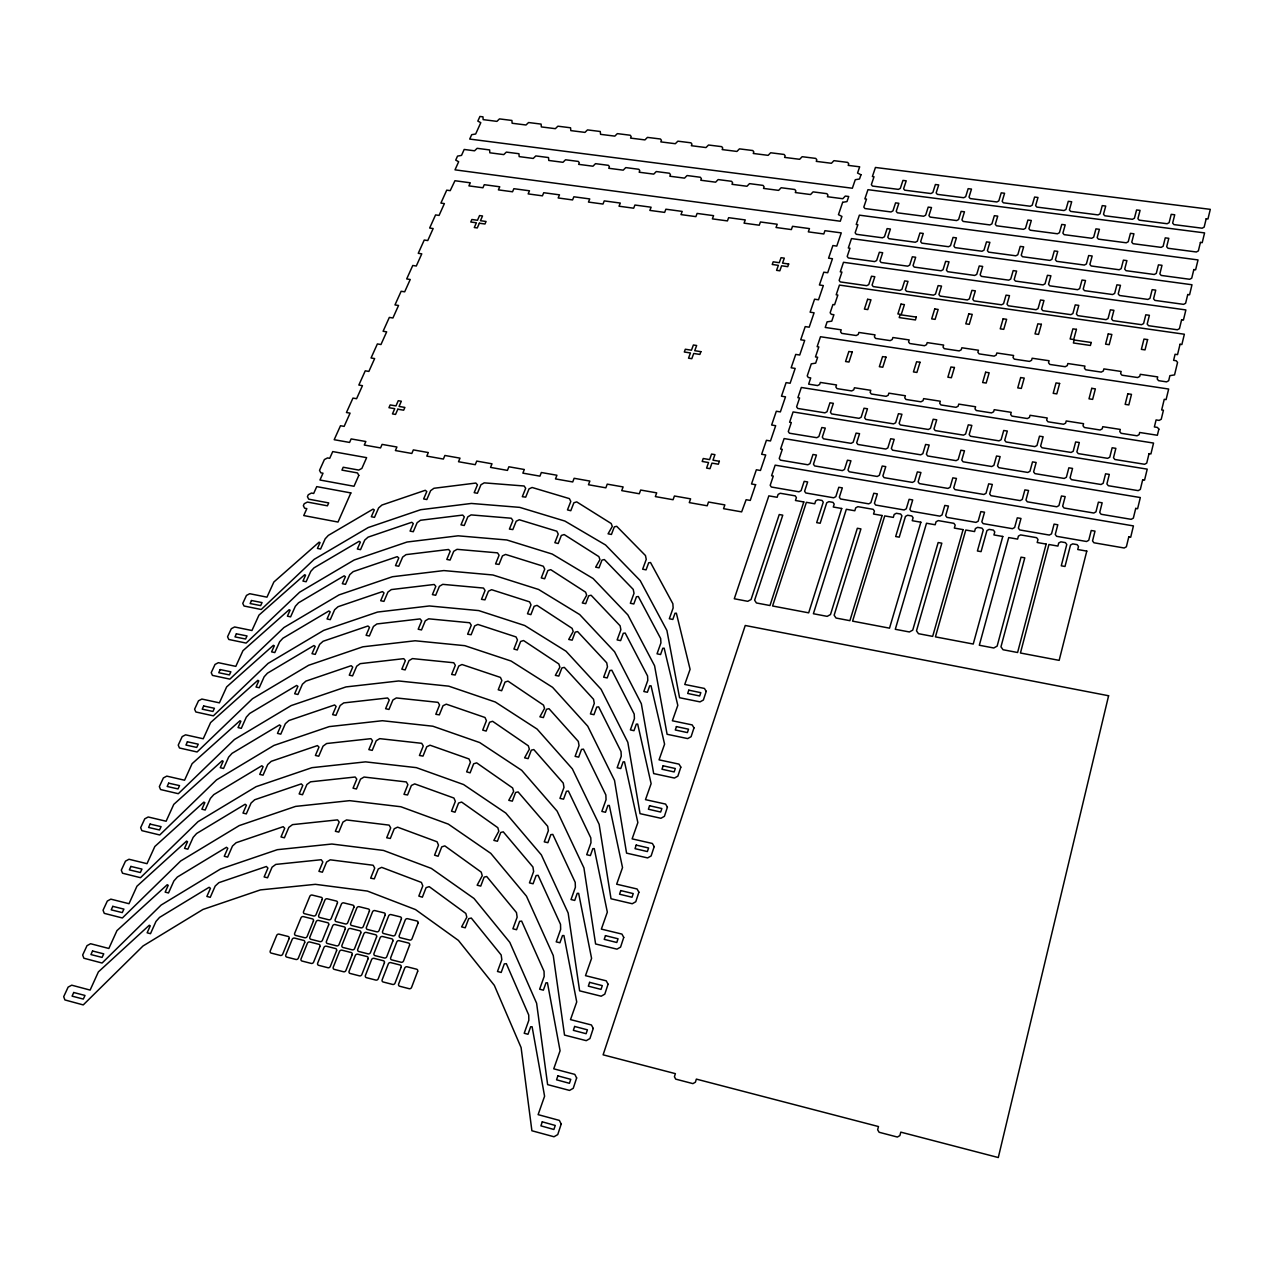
<?xml version="1.0" encoding="UTF-8"?>
<svg xmlns="http://www.w3.org/2000/svg" width="1274" height="1274" viewBox="0 0 1274 1274"><rect width="100%" height="100%" fill="white"/><g stroke="black" fill="none" stroke-linecap="round" stroke-linejoin="round"><path stroke-width="1.5" d="M1108.603 695.747L998.29 1157.54L900.798 1132.14L899.89 1135.58L897.374 1137.045L879.108 1132.267L877.643 1129.767L878.487 1126.55L696.352 1079.11L695.397 1082.199L692.913 1083.617L675.698 1079.126L674.424 1076.721L675.379 1073.648L603.112 1054.824L745.242 625.486L1108.603 695.747M1158.862 429.131L1157.365 435.262L1139.657 432.475L1139.131 434.625L1137.013 435.788L1121.136 433.303L1119.75 431.583L1120.292 429.434L1102.758 426.694L1102.201 428.828L1100.083 429.991L1084.381 427.507L1083.011 425.819L1083.569 423.685L1066.211 420.961L1065.653 423.095L1063.535 424.242L1047.992 421.79L1046.639 420.102L1047.228 417.983L1030.045 415.292L1029.456 417.41L1027.354 418.541L1011.954 416.12L1010.632 414.448L1011.238 412.346L994.214 409.687L993.624 411.773L991.522 412.903L976.282 410.515L974.992 408.858L975.597 406.756L958.749 404.113L958.144 406.199L956.041 407.33L940.96 404.957L939.702 403.301L940.323 401.23L923.65 398.619L923.013 400.689L920.927 401.804L905.973 399.463L904.747 397.822L905.384 395.752L888.854 393.156L888.217 395.227L886.131 396.341L871.336 394.016L870.126 392.376L870.779 390.322L854.424 387.758L853.755 389.812L851.685 390.927L837.034 388.618L835.855 386.993L836.524 384.955L820.313 382.423L819.644 384.445L817.574 385.56L808.64 384.143L810.726 377.916L808.369 377.534L807.222 375.941L811.283 363.854L815.679 363.138L817.653 357.246L815.471 356.927L818.832 346.926L817.144 346.671L820.488 336.734L1168.656 389.032L1166.092 399.606L1164.245 399.319L1161.665 409.957L1163.433 410.228L1161.251 419.242L1159.133 420.404L1156.091 419.926L1154.371 426.949L1157.429 427.427L1158.862 429.131M1180.043 344.267L1177.542 354.618L1175.09 354.268L1173.609 360.351L1176.157 360.733L1177.574 362.373L1174.548 374.906L1169.898 375.655L1168.672 380.719L1166.57 381.866L1158.607 380.671L1157.206 379.015L1157.716 376.913L1140.262 374.317L1139.736 376.403L1137.634 377.534L1121.996 375.209L1120.61 373.553L1121.152 371.467L1103.873 368.903L1103.332 370.973L1101.246 372.104L1085.751 369.794L1084.397 368.154L1084.954 366.084L1067.835 363.536L1067.278 365.606L1065.191 366.721L1049.856 364.444L1048.534 362.803L1049.091 360.749L1032.147 358.233L1031.574 360.287L1029.503 361.402L1014.327 359.141L1013.021 357.516L1013.61 355.478L996.825 352.978L996.236 355.016L994.166 356.131L979.133 353.885L977.859 352.277L978.464 350.239L961.838 347.77L961.233 349.793L959.179 350.907L944.273 348.678L943.031 347.085L943.652 345.063L927.185 342.61L926.564 344.633L924.51 345.732L909.763 343.518L908.553 341.942L909.174 339.935L892.883 337.514L892.246 339.505L890.192 340.604L875.572 338.422L874.394 336.846L875.031 334.855L858.883 332.45L858.246 334.441L856.192 335.524L841.732 333.374L840.553 331.813L841.222 329.823L825.234 327.45L827.113 321.844L831.763 321.144L833.913 314.71L831.301 314.328L830.154 312.783L832.925 304.518L834.581 304.757L837.846 295.027L836.19 294.788L839.439 285.089L1184.358 334.234L1181.874 344.537L1180.043 344.267M1128.78 536.911L1126.375 546.785L1124.194 547.995L1093.952 542.772L1092.535 540.94L1095.003 531.131L1091.229 530.494L1088.744 540.287L1086.563 541.498L1056.64 536.322L1055.254 534.507L1057.802 524.761L1054.076 524.124L1051.512 533.87L1049.33 535.064L1019.71 529.936L1018.356 528.137L1020.984 518.454L1017.289 517.833L1014.645 527.5L1012.48 528.694L983.162 523.63L981.824 521.83L984.531 512.212L980.869 511.591L978.161 521.209L975.995 522.388L946.964 517.371L945.674 515.604L948.445 506.049L944.814 505.428L942.043 514.967L939.878 516.145L911.149 511.177L909.875 509.425L912.71 499.934L909.126 499.312L906.276 508.804L904.126 509.966L875.684 505.045L874.426 503.31L877.34 493.866L873.789 493.261L870.875 502.689L868.725 503.851L840.553 498.978L839.343 497.242L842.321 487.878L838.802 487.273L835.824 496.637L833.674 497.8L805.789 492.974L804.595 491.254L807.652 481.938L804.165 481.349L801.107 490.649L798.973 491.796L771.359 487.018L770.197 485.314L773.302 476.062L771.582 475.759L775.165 465.153L1133.43 525.907L1130.691 537.246L1128.78 536.911M1135.723 508.406L1133.35 518.136L1131.169 519.33L1101.118 514.266L1099.717 512.466L1102.153 502.8L1098.395 502.163L1095.959 511.829L1093.793 513.024L1064.045 508.007L1062.659 506.224L1065.175 496.605L1061.465 495.984L1058.933 505.603L1056.783 506.781L1027.338 501.813L1025.968 500.045L1028.564 490.49L1024.885 489.885L1022.289 499.424L1020.14 500.602L990.997 495.682L989.659 493.93L992.335 484.438L988.688 483.833L986.012 493.309L983.878 494.471L955.006 489.614L953.716 487.862L956.456 478.435L952.841 477.846L950.101 487.257L947.967 488.42L919.398 483.594L918.124 481.859L920.927 472.511L917.36 471.906L914.557 481.269L912.423 482.416L884.124 477.654L882.882 475.935L885.764 466.618L882.229 466.029L879.347 475.329L877.213 476.476L849.217 471.762L847.99 470.042L850.936 460.806L847.433 460.217L844.487 469.453L842.369 470.6L814.627 465.918L813.449 464.23L816.443 455.041L812.987 454.468L809.977 463.64L807.859 464.771L780.389 460.137L779.226 458.465L782.3 449.34L780.58 449.053L784.115 438.574L1140.326 497.545L1137.602 508.724L1135.723 508.406M1142.667 479.852L1140.326 489.439L1138.176 490.633L1108.316 485.713L1106.899 483.945L1109.304 474.406L1105.577 473.801L1103.157 483.324L1101.007 484.502L1071.45 479.645L1070.064 477.893L1072.549 468.418L1068.854 467.813L1066.37 477.272L1064.236 478.451L1034.966 473.625L1033.612 471.89L1036.16 462.478L1032.513 461.889L1029.949 471.284L1027.815 472.447L998.832 467.685L997.51 465.95L1000.138 456.602L996.523 456.012L993.895 465.36L991.761 466.523L963.08 461.793L961.774 460.073L964.482 450.789L960.899 450.2L958.191 459.484L956.073 460.647L927.663 455.965L926.389 454.261L929.16 445.024L925.609 444.451L922.838 453.671L920.72 454.818L892.596 450.184L891.354 448.496L894.189 439.323L890.685 438.75L887.835 447.922L885.733 449.053L857.88 444.467L856.669 442.795L859.568 433.67L856.08 433.112L853.182 442.221L851.08 443.352L823.498 438.813L822.303 437.141L825.281 428.08L821.826 427.523L818.864 436.568L816.761 437.699L789.45 433.208L788.288 431.552L791.313 422.538L789.609 422.267L793.097 411.932L1147.221 469.135L1144.546 480.155L1142.667 479.852M1149.037 453.64L1146.727 463.115L1144.593 464.277L1114.893 459.5L1113.492 457.764L1115.865 448.352L1112.154 447.763L1109.781 457.175L1107.647 458.337L1078.25 453.608L1076.88 451.888L1079.317 442.524L1075.654 441.951L1073.202 451.299L1071.068 452.445L1041.973 447.763L1040.619 446.059L1043.135 436.759L1039.504 436.186L1036.972 445.47L1034.854 446.617L1006.046 441.982L1004.724 440.278L1007.32 431.058L1003.721 430.485L1001.125 439.705L999.007 440.852L970.469 436.265L969.18 434.577L971.839 425.405L968.288 424.831L965.612 434.004L963.494 435.135L935.243 430.596L933.985 428.924L936.724 419.799L933.189 419.242L930.45 428.351L928.348 429.481L900.368 424.975L899.141 423.318L901.928 414.257L898.441 413.7L895.638 422.761L893.536 423.876L865.842 419.417L864.632 417.776L867.483 408.763L864.027 408.221L861.16 417.219L859.074 418.334L831.635 413.923L830.441 412.282L833.371 403.332L829.947 402.791L827.017 411.725L824.931 412.84L797.763 408.46L796.6 406.836L799.594 397.95L797.89 397.679L801.33 387.471L1153.543 443.065L1150.916 453.942L1149.037 453.64M1181.603 319.822L1179.453 328.66L1177.383 329.775L1148.559 325.698L1147.189 324.09L1149.403 315.299L1145.804 314.789L1143.59 323.58L1141.52 324.695L1112.982 320.634L1111.629 319.041L1113.922 310.315L1110.355 309.821L1108.062 318.548L1106.007 319.647L1077.74 315.633L1076.419 314.057L1078.775 305.378L1075.256 304.884L1072.883 313.547L1070.845 314.662L1042.849 310.681L1041.559 309.104L1043.979 300.489L1040.476 299.995L1038.055 308.611L1036.001 309.709L1008.275 305.776L1007.017 304.215L1009.502 295.632L1006.046 295.154L1003.546 303.722L1001.507 304.805L974.037 300.903L972.795 299.358L975.358 290.838L971.919 290.361L969.371 298.88L967.332 299.963L940.132 296.094L938.906 294.549L941.534 286.077L938.126 285.599L935.498 294.071L933.476 295.154L906.531 291.316L905.336 289.803L908.012 281.379L904.651 280.901L901.96 289.325L899.954 290.392L873.247 286.602L872.085 285.073L874.824 276.713L871.496 276.235L868.741 284.612L866.734 285.679L840.283 281.92L839.136 280.407L841.939 272.079L840.283 271.856L843.499 262.301L1185.871 309.932L1183.419 320.077L1181.603 319.822M1187.75 294.533L1185.632 303.244L1183.578 304.359L1154.929 300.393L1153.559 298.817L1155.741 290.138L1152.174 289.66L1149.976 298.323L1147.922 299.422L1119.559 295.488L1118.206 293.928L1120.467 285.312L1116.916 284.819L1114.654 293.434L1112.616 294.533L1084.508 290.647L1083.203 289.087L1085.528 280.519L1082.008 280.041L1079.683 288.609L1077.645 289.692L1049.808 285.838L1048.518 284.293L1050.907 275.773L1047.435 275.311L1045.03 283.815L1043.008 284.898L1015.442 281.076L1014.168 279.547L1016.62 271.075L1013.18 270.614L1010.712 279.07L1008.705 280.153L981.378 276.362L980.152 274.85L982.668 266.425L979.26 265.963L976.728 274.372L974.706 275.439L947.649 271.696L946.439 270.184L949.019 261.823L945.642 261.361L943.047 269.722L941.04 270.789L914.238 267.078L913.044 265.565L915.688 257.252L912.343 256.791L909.7 265.103L907.693 266.17L881.13 262.492L879.968 260.995L882.675 252.73L879.363 252.268L876.639 260.533L874.649 261.584L848.341 257.953L847.194 256.456L849.949 248.239L848.309 248.016L851.494 238.588L1191.986 284.755L1189.566 294.772L1187.75 294.533M1193.834 269.562L1191.731 278.178L1189.693 279.277L1161.203 275.423L1159.85 273.878L1161.999 265.31L1158.448 264.849L1156.282 273.4L1154.244 274.483L1126.041 270.677L1124.703 269.148L1126.917 260.629L1123.397 260.167L1121.168 268.671L1119.145 269.754L1091.197 265.979L1089.875 264.451L1092.168 255.994L1088.681 255.533L1086.388 263.973L1084.365 265.056L1056.687 261.329L1055.398 259.8L1057.754 251.392L1054.299 250.93L1051.926 259.339L1049.919 260.406L1022.496 256.711L1021.238 255.198L1023.659 246.838L1020.235 246.392L1017.799 254.736L1015.792 255.803L988.624 252.141L987.398 250.644L989.882 242.331L986.49 241.885L983.99 250.182L981.999 251.249L955.086 247.618L953.876 246.121L956.424 237.872L953.063 237.41L950.5 245.675L948.509 246.726L921.85 243.127L920.656 241.646L923.268 233.445L919.939 232.999L917.328 241.2L915.321 242.251L888.918 238.684L887.755 237.219L890.415 229.049L887.118 228.603L884.443 236.773L882.452 237.808L856.287 234.289L855.141 232.823L857.88 224.702L856.239 224.479L859.377 215.163L1198.022 259.928L1195.617 269.801L1193.834 269.562M1200.427 242.426L1198.372 250.898L1196.35 251.981L1168.035 248.271L1166.681 246.758L1168.799 238.318L1165.264 237.856L1163.13 246.296L1161.124 247.363L1133.08 243.7L1131.758 242.187L1133.94 233.795L1130.436 233.333L1128.238 241.726L1126.232 242.793L1098.459 239.146L1097.153 237.649L1099.414 229.32L1095.943 228.858L1093.681 237.203L1091.675 238.27L1064.156 234.655L1062.882 233.158L1065.207 224.877L1061.768 224.431L1059.427 232.712L1057.436 233.779L1030.172 230.196L1028.914 228.715L1031.319 220.482L1027.911 220.036L1025.506 228.269L1023.516 229.32L996.507 225.785L995.281 224.32L997.733 216.118L994.357 215.688L991.905 223.874L989.914 224.925L963.16 221.421L961.95 219.956L964.466 211.803L961.122 211.373L958.605 219.51L956.631 220.561L930.116 217.074L928.937 215.625L931.517 207.535L928.205 207.105L925.625 215.195L923.634 216.23L897.374 212.79L896.211 211.341L898.855 203.283L895.574 202.869L892.931 210.911L890.956 211.946L864.935 208.538L863.804 207.105L866.495 199.094L864.871 198.887L867.96 189.683L1204.583 232.903L1202.21 242.649L1200.427 242.426M1206.191 218.762L1204.153 227.122L1202.146 228.205L1173.991 224.606L1172.637 223.109L1174.739 214.78L1171.22 214.335L1169.118 222.663L1167.111 223.73L1139.227 220.163L1137.905 218.682L1140.071 210.385L1136.583 209.955L1134.417 218.236L1132.411 219.287L1104.797 215.768L1103.491 214.287L1105.721 206.054L1102.265 205.608L1100.035 213.841L1098.045 214.908L1070.67 211.404L1069.396 209.939L1071.689 201.754L1068.281 201.308L1065.972 209.493L1063.981 210.544L1036.877 207.089L1035.619 205.624L1037.991 197.486L1034.599 197.056L1032.227 205.194L1030.252 206.245L1003.386 202.805L1002.16 201.356L1004.581 193.266L1001.237 192.836L998.8 200.926L996.825 201.961L970.215 198.569L969.004 197.12L971.489 189.078L968.16 188.648L965.676 196.69L963.701 197.725L937.33 194.365L936.151 192.931L938.699 184.921L935.403 184.507L932.855 192.501L930.896 193.537L904.763 190.192L903.6 188.775L906.212 180.812L902.947 180.414L900.336 188.361L898.377 189.38L872.483 186.068L871.352 184.65L874.012 176.752L872.387 176.545L875.445 167.467L1210.3 209.35L1207.959 218.985L1206.191 218.762M1147.603 339.601L1145.023 349.888L1141.377 349.363L1143.972 339.075L1147.603 339.601M1086.786 551.101L1059.156 660.362L1020.442 653.005L1048.932 544.508L1057.914 546.068L1058.694 543.027L1060.892 541.832L1065.382 542.613L1066.784 544.444L1061.274 565.815L1065 566.468L1070.51 545.081L1072.692 543.871L1077.103 544.635L1078.505 546.466L1077.74 549.524L1086.786 551.101M1127.824 393.793L1125.149 404.352L1128.828 404.925L1131.487 394.351L1127.824 393.793M1091.754 388.331L1088.999 398.826L1092.63 399.383L1095.369 388.873L1091.754 388.331M1108.253 333.931L1105.577 344.155L1109.176 344.681L1111.852 334.457L1108.253 333.931M1046.145 544.078L1017.592 652.511L1003.052 649.74L1000.966 646.842L1024.79 557.821L1021.031 557.168L997.144 646.109L993.768 647.988L979.324 645.249L1008.721 537.564L1017.592 539.109L1018.42 536.099L1020.601 534.905L1036.622 537.676L1038.007 539.491L1037.195 542.517L1046.145 544.078M1091.213 342.483L1090.417 345.461L1073.393 342.977L1074.189 339.999L1091.213 342.483M1059.618 383.458L1056.799 393.889L1053.2 393.332L1056.035 382.917L1059.618 383.458M1076.434 329.361L1073.695 339.521L1070.128 338.995L1072.883 328.851L1076.434 329.361M1002.781 536.465L973.24 644.039L935.434 636.873L965.788 530.032L974.562 531.561L975.406 528.567L977.588 527.372L981.967 528.137L983.305 529.936L977.413 550.989L981.06 551.642L986.936 530.573L989.118 529.379L993.417 530.127L994.771 531.927L993.927 534.937L1002.781 536.465M1041.368 324.313L1038.533 334.409L1035.014 333.899L1037.848 323.803L1041.368 324.313M1020.665 377.55L1017.751 387.901L1021.318 388.443L1024.216 378.091L1020.665 377.55M963.08 529.618L932.664 636.379L918.474 633.688L916.484 630.837L941.82 543.186L938.158 542.533L912.741 630.12L909.397 631.968L895.288 629.292L926.501 523.248L935.18 524.761L936.056 521.783L938.221 520.604L953.876 523.327L955.197 525.111L954.337 528.089L963.08 529.618M985.63 372.231L982.636 382.534L986.172 383.06L989.15 372.772L985.63 372.231M1003.148 318.803L1000.233 328.835L1003.737 329.345L1006.635 319.312L1003.148 318.803M920.863 522.213L889.523 628.162L852.593 621.139L884.713 515.906L893.297 517.403L894.189 514.457L896.355 513.279L900.638 514.027L901.912 515.795L895.67 536.545L899.237 537.166L905.464 516.416L907.629 515.237L911.834 515.97L913.108 517.754L912.232 520.7L920.863 522.213M968.781 313.866L965.788 323.835L969.259 324.344L972.237 314.36L968.781 313.866M954.433 367.501L951.375 377.741L947.872 377.2L950.945 366.976L954.433 367.501M916.293 317.083L915.433 319.949L899.205 317.576L900.113 314.726L916.293 317.083M882.086 515.508L849.901 620.677L836.031 618.033L834.136 615.231L860.921 528.901L857.338 528.264L830.489 614.546L827.16 616.361L813.385 613.734L846.334 509.282L854.806 510.763L855.73 507.832L857.88 506.67L873.2 509.329L874.442 511.097L873.534 514.027L882.086 515.508M934.734 308.961L931.676 318.882L935.1 319.376L938.158 309.455L934.734 308.961M920.035 362.278L916.898 372.454L913.442 371.928L916.595 361.752L920.035 362.278M901.021 304.12L897.883 313.961L901.275 314.455L904.413 304.597L901.021 304.12M885.987 357.118L882.771 367.231L879.347 366.705L882.564 356.593L885.987 357.118M841.716 508.485L808.672 612.842L772.585 605.994L806.378 502.322L814.755 503.787L815.694 500.889L817.844 499.727L822.049 500.459L823.259 502.195L816.682 522.643L820.169 523.248L826.73 502.8L828.88 501.637L832.973 502.354L834.199 504.106L833.276 507.02L841.716 508.485M867.61 299.31L864.409 309.104L867.769 309.582L870.97 299.788L867.61 299.31M852.242 352.006L848.962 362.055L845.57 361.529L848.85 351.481L852.242 352.006M803.814 501.94L769.974 605.532L756.422 602.968L754.622 600.197L782.762 515.158L779.242 514.537L751.055 599.528L747.758 601.312L734.286 598.764L768.843 495.857L777.14 497.29L778.111 494.408L780.245 493.261L795.215 495.857L796.409 497.593L795.454 500.491L803.814 501.94M561.197 1124.05L557.741 1134.593L553.983 1136.758L531.895 1130.755L521.098 1047.578L494.328 985.359L458.401 940.403L415.499 909.572L367.374 891.067L315.363 884.331L260.406 889.905L202.964 909.461L143.022 945.977L83.24 1004.915L64.894 999.931L63.7 996.682L68.127 987.127L71.726 985.184L90.12 990.089L98.385 971.903L149.265 925.258L150.252 925.848L147.131 932.791L150.491 933.683L155.985 921.421L159.553 917.407L209.127 887.293L210.433 888.312L206.866 896.45L210.258 897.31L215.195 886.051L218.889 882.659L266.377 866.495L267.922 868.088L264.132 876.942L267.54 877.802L272.079 867.164L275.789 864.409L321.223 859.727L322.848 861.957L318.93 871.352L322.386 872.212L326.622 862.004L330.221 859.823L373.155 865.253L374.731 868.088L370.654 878.168L374.301 878.853L378.282 868.979L381.659 867.355L421.407 882.42L422.809 885.876L418.827 896.084L422.363 897.199L426.089 887.644L429.195 886.64L465.838 913.458L466.825 917.184L461.618 926.883L465.233 927.806L468.689 918.665L471.284 918.044L501.16 954.959L501.829 959.641L497.481 971.489L501.176 972.444L504.297 963.908L506.335 963.67L528.726 1015.012L528.837 1020.251L524.203 1033.262L527.993 1034.281L530.653 1026.764L532.118 1026.764L544.587 1096.229L538.122 1114.639L559.366 1120.403L561.197 1124.05M576.644 1077.947L573.252 1088.299L569.542 1090.417L547.629 1084.62L536.609 1003.227L509.823 942.378L474.008 898.473L431.329 868.406L383.506 850.443L331.877 844.025L277.35 849.678L220.45 869.059L161.129 905.05L102.095 963.033L83.861 958.223L82.667 955.022L87.014 945.658L90.581 943.731L108.847 948.477L116.953 930.625L167.228 884.729L168.216 885.303L165.158 892.119L168.502 892.978L173.885 880.939L177.405 877.006L226.453 847.29L227.775 848.309L224.272 856.287L227.632 857.115L232.473 846.063L236.136 842.719L283.178 826.699L284.723 828.275L280.997 836.954L284.389 837.798L288.848 827.352L292.526 824.628L337.578 819.883L339.202 822.064L335.365 831.285L338.788 832.113L342.945 822.096L346.512 819.946L389.127 825.122L390.704 827.893L386.707 837.782L390.322 838.451L394.239 828.753L397.584 827.16L437.078 841.78L438.495 845.156L434.561 855.173L438.097 856.255L441.744 846.876L444.817 845.888L481.238 872.133L482.241 875.764L477.145 885.207L480.744 886.099L484.136 877.117L486.7 876.512L516.464 912.566L517.148 917.169L512.896 928.794L516.559 929.717L519.617 921.341L521.639 921.102L544.046 971.314L544.173 976.441L539.635 989.197L543.377 990.169L545.989 982.811L547.454 982.795L560.082 1050.779L553.744 1068.822L574.813 1074.38L576.644 1077.947M593.238 1028.437L589.926 1038.565L586.247 1040.651L564.525 1035.077L553.266 955.58L526.481 896.179L490.793 853.373L448.352 824.135L400.848 806.745L349.633 800.661L295.6 806.394L239.257 825.584L180.621 861.033L122.368 917.981L104.261 913.347L103.051 910.225L107.319 901.052L110.838 899.141L128.993 903.712L136.939 886.226L186.561 841.127L187.533 841.684L184.539 848.357L187.851 849.185L193.138 837.384L196.61 833.514L245.118 804.26L246.423 805.248L242.984 813.067L246.312 813.879L251.074 803.034L254.689 799.754L301.269 783.892L302.798 785.421L299.151 793.941L302.511 794.737L306.891 784.497L310.522 781.822L355.175 777.013L356.8 779.131L353.041 788.176L356.433 788.988L360.51 779.147L364.046 777.044L406.31 781.933L407.887 784.641L403.985 794.339L407.569 794.976L411.391 785.469L414.703 783.892L453.926 798.05L455.344 801.362L451.506 811.172L455.009 812.223L458.576 803.034L461.618 802.063L497.816 827.686L498.819 831.221L493.85 840.394L497.417 841.254L500.73 832.463L503.262 831.842L532.93 867.005L533.631 871.496L529.458 882.882L533.089 883.774L536.099 875.572L538.09 875.318L560.512 924.335L560.656 929.351L556.212 941.852L559.923 942.776L562.487 935.578L563.936 935.562L576.724 1001.953L570.513 1019.614L591.423 1024.965L593.238 1028.437M608.064 984.213L604.8 994.15L601.185 996.204L579.622 990.838L568.156 912.996L541.354 854.886L505.794 813.051L463.577 784.545L416.375 767.649L365.527 761.868L311.923 767.681L256.09 786.679L198.043 821.65L140.506 877.69L122.511 873.216L121.301 870.158L125.489 861.144L128.977 859.265L147.004 863.676L154.823 846.509L203.856 802.126L204.827 802.668L201.881 809.213L205.178 810.025L210.369 798.432L213.793 794.626L261.807 765.77L263.097 766.725L259.737 774.401L263.049 775.181L267.715 764.527L271.282 761.311L317.449 745.593L318.978 747.09L315.395 755.45L318.739 756.23L323.039 746.166L326.622 743.522L370.925 738.665L372.534 740.735L368.839 749.622L372.215 750.386L376.228 740.735L379.716 738.649L421.694 743.315L423.271 745.959L419.433 755.482L423 756.103L426.758 746.771L430.023 745.21L469.007 758.954L470.424 762.186L466.65 771.837L470.122 772.84L473.641 763.811L476.651 762.855L512.626 787.953L513.645 791.393L508.772 800.327L512.323 801.155L515.572 792.524L518.088 791.918L547.661 826.269L548.361 830.664L544.269 841.843L547.884 842.703L550.83 834.645L552.805 834.406L575.211 882.356L575.386 887.277L571.023 899.54L574.717 900.431L577.218 893.361L578.651 893.345L591.582 958.351L585.499 975.661L606.233 980.821L608.064 984.213M623.75 937.393L620.565 947.108L616.982 949.146L595.595 943.97L583.922 867.881L557.136 811.14L521.703 770.324L479.709 742.567L432.842 726.212L382.375 720.718L329.233 726.61L273.942 745.433L216.532 779.895L159.744 834.98L141.86 830.648L140.65 827.67L144.758 818.832L148.198 816.984L166.114 821.236L173.774 804.388L222.202 760.737L223.157 761.279L220.275 767.696L223.555 768.477L228.651 757.106L232.027 753.364L279.5 724.922L280.806 725.861L277.493 733.394L280.774 734.158L285.36 723.696L288.895 720.527L334.616 704.968L336.129 706.417L332.625 714.634L335.938 715.383L340.158 705.509L343.709 702.914L387.63 697.977L389.239 699.999L385.608 708.71L388.968 709.459L392.902 699.999L396.341 697.945L438.001 702.34L439.578 704.936L435.804 714.284L439.339 714.857L443.034 705.716L446.282 704.172L484.996 717.485L486.413 720.654L482.719 730.113L486.158 731.069L489.614 722.231L492.592 721.291L528.328 745.816L529.363 749.176L524.601 757.839L528.121 758.635L531.306 750.179L533.806 749.574L563.251 783.096L563.984 787.396L559.955 798.352L563.538 799.18L566.436 791.297L568.395 791.043L590.802 837.878L590.993 842.687L586.709 854.711L590.372 855.571L592.84 848.643L594.257 848.627L607.332 912.152L601.36 929.112L621.935 934.081L623.75 937.393M638.895 892.214L635.774 901.737L632.222 903.744L611.01 898.759L599.146 824.342L572.36 768.875L537.071 729.047L495.299 702.006L448.735 686.16L398.651 680.969L345.971 686.925L291.189 705.573L234.4 739.541L178.312 793.702L160.556 789.53L159.346 786.615L163.375 777.936L166.783 776.121L184.571 780.214L192.087 763.699L239.926 720.766L240.882 721.275L238.047 727.581L241.296 728.33L246.296 717.166L249.64 713.488L296.619 685.46L297.909 686.368L294.66 693.757L297.925 694.489L302.416 684.234L305.903 681.112L351.194 665.697L352.723 667.114L349.267 675.172L352.564 675.889L356.704 666.206L360.208 663.658L403.762 658.658L405.371 660.633L401.82 669.184L405.148 669.901L409.002 660.617L412.426 658.594L453.767 662.751L455.328 665.299L451.633 674.456L455.152 675.013L458.767 666.031L461.984 664.518L500.443 677.418L501.86 680.523L498.23 689.791L501.653 690.731L505.045 682.052L507.992 681.128L543.504 705.111L544.555 708.376L539.889 716.816L543.377 717.581L546.514 709.284L548.983 708.678L578.316 741.404L579.049 745.609L575.115 756.358L578.667 757.154L581.501 749.415L583.444 749.16L605.851 794.944L606.058 799.658L601.854 811.427L605.5 812.271L607.905 805.471L609.306 805.439L622.524 867.578L616.664 884.204L637.08 888.981L638.895 892.214M654.183 846.621L651.125 855.953L647.622 857.912L626.569 853.134L614.514 780.373L587.744 726.196L552.582 687.339L511.065 661.031L464.819 645.679L415.117 640.774L362.867 646.81L308.627 665.283L252.459 698.741L197.088 751.978L179.459 747.981L178.233 745.131L182.182 736.611L185.558 734.827L203.235 738.761L210.608 722.565L257.842 680.332L258.797 680.842L256.026 687.02L259.243 687.737L264.148 676.797L267.444 673.182L313.914 645.552L315.204 646.444L312.003 653.689L315.251 654.39L319.663 644.341L323.102 641.268L367.979 625.996L369.492 627.381L366.1 635.296L369.364 635.981L373.441 626.474L376.897 623.957L420.086 618.909L421.694 620.852L418.191 629.229L421.503 629.929L425.293 620.804L428.669 618.814L469.692 622.747L471.269 625.216L467.638 634.213L471.125 634.739L474.676 625.932L477.846 624.435L516.05 636.936L517.467 639.962L513.916 649.055L517.308 649.963L520.636 641.459L523.55 640.535L558.84 663.977L559.891 667.162L555.337 675.363L558.792 676.096L561.866 667.958L564.318 667.369L593.541 699.283L594.289 703.407L590.419 713.934L593.955 714.698L596.726 707.118L598.653 706.863L621.043 751.58L621.266 756.199L617.157 767.728L620.757 768.541L623.129 761.884L624.515 761.852L637.86 822.59L632.127 838.865L652.368 843.468L654.183 846.621M667.401 807.175L664.407 816.331L660.935 818.274L640.042 813.656L627.827 742.312L601.057 689.25L566.022 651.221L524.713 625.518L478.737 610.596L429.37 605.962L377.534 612.061L323.739 630.359L268.097 663.404L213.363 715.845L195.83 711.975L194.603 709.188L198.489 700.811L201.833 699.044L219.399 702.85L226.645 686.909L273.369 645.313L274.324 645.791L271.585 651.874L274.802 652.575L279.627 641.825L282.876 638.258L328.899 610.979L330.189 611.838L327.052 618.973L330.269 619.658L334.616 609.752L338.024 606.727L382.503 591.598L384.015 592.951L380.687 600.723L383.936 601.392L387.933 592.044L391.357 589.575L434.227 584.479L435.819 586.358L432.396 594.608L435.676 595.277L439.403 586.311L442.747 584.352L483.499 588.062L485.06 590.499L481.492 599.337L484.964 599.847L488.452 591.184L491.605 589.703L529.57 601.854L531.003 604.816L527.5 613.765L530.876 614.641L534.14 606.281L537.039 605.373L572.122 628.353L573.189 631.458L568.714 639.452L572.153 640.169L575.179 632.159L577.6 631.57L606.727 662.814L607.475 666.859L603.669 677.195L607.188 677.943L609.912 670.49L611.823 670.235L634.197 714.045L634.436 718.568L630.391 729.906L633.974 730.687L636.299 724.142L637.685 724.11L651.125 783.653L645.488 799.642L665.585 804.085L667.401 807.175M680.826 767.155L677.864 776.137L674.44 778.048L653.689 773.589L641.332 703.694L614.578 651.747L579.67 614.546L538.583 589.464L492.895 574.988L443.862 570.577L392.424 576.74L339.091 594.878L283.991 627.509L229.877 679.138L212.455 675.395L211.213 672.672L215.035 664.439L218.364 662.687L235.817 666.366L242.936 650.711L289.15 609.72L290.09 610.198L287.398 616.17L290.599 616.855L295.345 606.281L298.562 602.777L344.139 575.832L345.413 576.692L342.324 583.699L345.525 584.352L349.793 574.622L353.169 571.644L397.265 556.642L398.778 557.964L395.497 565.608L398.73 566.261L402.664 557.072L406.056 554.62L448.591 549.476L450.184 551.323L446.808 559.429L450.072 560.082L453.735 551.276L457.048 549.333L497.513 552.852L499.089 555.225L495.57 563.92L499.026 564.414L502.45 555.894L505.571 554.429L543.313 566.229L544.731 569.128L541.291 577.918L544.651 578.778L547.868 570.561L550.718 569.653L585.61 592.171L586.677 595.213L582.298 602.984L585.721 603.669L588.684 595.818L591.088 595.229L620.104 625.789L620.868 629.754L617.126 639.914L620.613 640.615L623.289 633.305L625.184 633.051L647.558 675.953L647.797 680.38L643.832 691.511L647.383 692.26L649.676 685.842L651.046 685.81L664.582 744.159L659.056 759.845L679.01 764.129L680.826 767.155M693.98 727.868L691.097 736.691L687.689 738.586L667.098 734.286L654.581 665.776L627.859 614.896L593.095 578.523L552.199 554.047L506.797 539.969L458.099 535.813L407.043 542.023L354.172 560.003L299.613 592.219L246.121 643.083L228.794 639.468L227.552 636.777L231.311 628.703L234.607 626.967L251.949 630.519L258.956 615.135L304.645 574.749L305.585 575.211L302.957 581.087L306.126 581.74L310.792 571.341L313.961 567.886L359.109 541.307L360.367 542.135L357.341 549.014L360.526 549.651L364.73 540.096L368.059 537.15L411.789 522.276L413.286 523.582L410.069 531.099L413.286 531.72L417.139 522.69L420.5 520.27L462.717 515.078L464.309 516.894L460.981 524.856L464.23 525.493L467.829 516.83L471.109 514.903L511.304 518.231L512.865 520.556L509.409 529.092L512.833 529.57L516.209 521.209L519.298 519.76L556.818 531.21L558.235 534.061L554.859 542.692L558.187 543.52L561.34 535.446L564.175 534.554L598.86 556.611L599.943 559.589L595.643 567.169L599.035 567.822L601.965 560.114L604.338 559.525L633.242 589.416L634.022 593.302L630.343 603.271L633.815 603.972L636.443 596.773L638.322 596.519L660.665 638.529L660.935 642.876L657.034 653.817L660.569 654.533L662.798 648.243L664.168 648.195L677.8 705.366L672.369 720.781L692.18 724.906L693.98 727.868M706.226 691.336L703.391 700.015L700.015 701.878L679.568 697.722L666.923 630.503L640.217 580.61L605.564 544.985L564.876 521.066L519.728 507.371L471.364 503.453L420.675 509.711L368.218 527.547L314.152 559.366L261.234 609.498L244.019 606.01L242.761 603.382L246.471 595.42L249.72 593.716L266.967 597.156L273.862 582.011L319.089 542.183L320.029 542.628L317.433 548.409L320.586 549.046L325.173 538.822L328.31 535.414L373.043 509.138L374.317 509.95L371.323 516.734L374.492 517.355L378.617 507.944L381.929 505.045L425.309 490.283L426.79 491.557L423.637 498.946L426.822 499.551L430.628 490.665L433.956 488.276L475.855 483.053L477.447 484.837L474.183 492.672L477.4 493.277L480.951 484.757L484.2 482.862L524.14 485.999L525.7 488.276L522.308 496.685L525.7 497.147L529.013 488.913L532.086 487.48L569.382 498.612L570.8 501.415L567.471 509.903L570.784 510.715L573.889 502.768L576.708 501.892L611.202 523.518L612.284 526.433L608.064 533.822L611.44 534.459L614.307 526.879L616.68 526.289L645.472 555.56L646.252 559.382L642.653 569.191L646.077 569.86L648.673 562.789L650.536 562.535L672.863 603.733L673.134 608.001L669.312 618.75L672.815 619.451L675.013 613.256L676.367 613.192L690.094 669.312L684.759 684.457L704.426 688.438L706.226 691.336M542.262 1121.837L540.924 1125.866L553.887 1129.481L555.257 1125.452L542.262 1121.837M557.869 1075.861L556.563 1079.811L569.414 1083.298L570.768 1079.349L557.869 1075.861M574.638 1026.462L573.364 1030.348L586.104 1033.708L587.425 1029.838L574.638 1026.462M589.607 982.365L588.349 986.156L601.01 989.404L602.299 985.614L589.607 982.365M605.468 935.642L604.226 939.368L616.791 942.489L618.049 938.779L605.468 935.642M620.757 890.574L619.562 894.221L632.015 897.23L633.242 893.584L620.757 890.574M636.204 845.092L635.025 848.659L647.367 851.558L648.593 847.99L636.204 845.092M649.565 805.725L648.402 809.229L660.665 812.032L661.859 808.528L649.565 805.725M663.117 765.801L661.97 769.241L674.153 771.933L675.316 768.509L663.117 765.801M676.414 726.594L675.3 729.986L687.387 732.582L688.533 729.206L676.414 726.594M688.788 690.158L687.689 693.47L699.697 695.986L700.827 692.674L688.788 690.158M755.609 484.677L750.259 500.427L746.134 499.711L741.643 511.877L723.552 508.676L724.858 504.902L708.503 502.02L707.197 505.778L689.282 502.609L690.604 498.851L674.424 496L673.07 499.727L655.346 496.589L656.699 492.863L640.663 490.044L639.293 493.755L621.728 490.633L623.113 486.939L607.236 484.136L605.851 487.831L588.461 484.741L589.862 481.062L574.128 478.291L572.727 481.954L555.496 478.913L556.929 475.25L541.354 472.511L539.921 476.142L522.866 473.132L524.315 469.501L508.883 466.778L507.434 470.393L490.538 467.399L492.003 463.8L476.731 461.092L475.25 464.692L458.513 461.729L460.01 458.146L444.881 455.471L443.384 459.054L426.806 456.108L428.319 452.557L413.349 449.897L411.821 453.464L395.402 450.55L396.931 447.015L382.089 444.387L380.544 447.922L364.284 445.04L365.845 441.521L351.146 438.925L349.57 442.428L334.186 439.705L340.492 425.739L344.139 426.376L350.079 413.142L346.448 412.521L352.962 398.093L356.593 398.698L362.453 385.656L358.838 385.051L365.256 370.83L368.871 371.419L374.652 358.567L371.053 357.978L377.375 343.932L380.974 344.521L386.675 331.845L383.092 331.272L389.334 317.417L392.918 317.99L398.539 305.473L394.972 304.932L401.135 291.268L404.686 291.81L410.244 279.484L406.693 278.942L412.76 265.486L416.295 266.011L421.774 253.845L418.254 253.319L424.242 240.038L427.761 240.547L433.16 228.54L429.657 228.03L435.565 214.924L439.068 215.417L444.387 203.585L440.9 203.092L446.728 190.16L450.216 190.638L454.945 180.733L470.281 182.803L468.912 185.877L482.926 187.772L484.279 184.698L499.758 186.784L498.405 189.874L512.53 191.785L513.884 188.695L529.49 190.797L528.153 193.903L542.421 195.83L543.743 192.724L559.493 194.842L558.171 197.964L572.567 199.922L573.873 196.785L589.751 198.935L588.461 202.072L602.984 204.047L604.258 200.894L620.295 203.06L619.021 206.213L633.672 208.203L634.93 205.034L651.11 207.216L649.851 210.401L664.646 212.392L665.888 209.207L682.211 211.42L680.969 214.605L695.891 216.628L697.117 213.427L713.583 215.656L712.373 218.873L727.422 220.912L728.632 217.679L745.258 219.924L744.064 223.157L759.256 225.211L760.435 221.979L777.204 224.24L776.041 227.489L791.377 229.575L792.524 226.31L809.468 228.603L808.321 231.868L823.8 233.97L824.931 230.69L841.254 232.887L836.779 246.089L832.878 245.548L828.562 258.192L832.463 258.733L827.702 272.732L823.784 272.19L819.405 284.994L823.338 285.567L818.513 299.772L814.564 299.199L810.121 312.194L814.086 312.783L809.181 327.195L805.216 326.606L800.709 339.792L804.69 340.397L799.722 355.016L795.724 354.411L791.154 367.788L795.167 368.409L790.119 383.251L786.106 382.614L781.472 396.198L785.501 396.835L780.373 411.9L776.328 411.247L771.63 425.022L775.675 425.691L770.483 440.963L766.422 440.294L761.645 454.277L765.722 454.961L760.451 470.472L756.358 469.772L751.517 483.977L755.609 484.677M842.671 202.311L838.451 214.669L841.923 216.421L840.283 221.23L455.009 169.84L458.656 161.734L455.726 160.126L457.541 156.097L461.522 155.396L464.182 149.456L474.565 150.81L477.145 148.31L489.63 149.934L489.837 152.8L503.771 154.6L506.351 152.1L518.948 153.724L519.171 156.606L533.233 158.438L535.813 155.922L548.521 157.562L548.776 160.46L562.965 162.308L565.529 159.776L578.348 161.432L579.288 162.785L578.635 164.346L592.951 166.209L595.515 163.661L608.446 165.333L609.402 166.703L608.765 168.279L623.209 170.159L625.773 167.595L638.815 169.283L639.803 170.652L639.166 172.229L653.737 174.124L656.285 171.544L669.455 173.248L670.458 174.634L669.837 176.226L684.536 178.137L687.084 175.541L700.366 177.261L701.385 178.647L700.78 180.239L715.622 182.182L718.154 179.57L731.563 181.306L732.614 182.708L732.009 184.316L746.978 186.259L749.51 183.631L763.046 185.399L764.113 186.8L763.524 188.409L778.621 190.383L781.153 187.74L794.801 189.507L795.9 190.925L795.31 192.549L810.567 194.54L813.083 191.88L826.858 193.664L827.973 195.097L827.399 196.722L842.783 198.728L845.315 196.069L848.723 196.499L846.987 201.595L842.671 202.311M860.969 174.745L859.52 178.997L855.268 179.714L852.354 188.234L469.708 139.073L471.698 134.678L475.68 133.993L480.792 122.67L477.83 121.11L479.932 116.46L482.973 116.842L483.149 119.629L496.924 121.364L499.472 118.896L511.909 120.457L512.132 123.26L526.003 124.995L528.567 122.527L541.1 124.104L541.354 126.922L555.353 128.674L557.901 126.19L570.545 127.782L570.832 130.617L584.957 132.385L587.489 129.9L600.261 131.493L600.564 134.343L614.816 136.127L617.349 133.627L630.232 135.235L631.187 136.573L630.566 138.102L644.947 139.901L647.463 137.385L660.458 139.009L661.445 140.347L660.824 141.892L675.331 143.707L677.864 141.175L690.97 142.815L691.973 144.169L691.352 145.714L706.003 147.561L708.519 145.013L721.737 146.653L722.756 148.023L722.167 149.584L736.929 151.431L739.446 148.867L752.791 150.539L753.842 151.909L753.253 153.469L768.142 155.348L770.659 152.769L784.115 154.457L785.182 155.826L784.609 157.403L799.642 159.298L802.158 156.702L815.742 158.406L816.825 159.776L816.268 161.368L831.428 163.279L833.929 160.667L847.64 162.387L848.755 163.773L848.197 165.381L859.679 166.814L857.545 173.057L860.969 174.745M719.364 461.268L718.329 464.214L711.943 463.115L709.984 468.673L706.592 468.084L708.551 462.542L702.181 461.459L703.232 458.513L709.602 459.596L711.545 454.07L714.937 454.643L712.978 460.169L719.364 461.268M788.67 263.989L787.73 266.664L781.599 265.788L779.831 270.805L776.583 270.343L778.35 265.342L772.235 264.482L773.191 261.823L779.29 262.683L781.058 257.682L784.306 258.144L782.539 263.129L788.67 263.989M700.891 351.656L699.872 354.427L693.725 353.471L691.798 358.695L688.533 358.185L690.444 352.962L684.313 352.006L685.332 349.251L691.463 350.191L693.39 344.999L696.655 345.509L694.728 350.7L700.891 351.656M417.633 971.409L411.582 987.366A1.959 1.72 -42.3 0 1 409.177 988.704L399.686 986.251A1.959 1.72 -42.4 0 1 398.635 984.022L404.718 968.113A1.943 1.704 -41.4 0 1 407.107 966.791L416.582 969.196A1.943 1.72 -41.4 0 1 417.633 971.409M401.151 967.205L395.051 983.114A1.959 1.72 -42.4 0 1 392.663 984.436L383.203 981.999A1.959 1.704 -42.4 0 1 382.168 979.786L388.299 963.924A1.943 1.704 -41.5 0 1 390.688 962.603L400.1 965.007A1.943 1.704 -41.5 0 1 401.151 967.205M409.559 945.197L403.54 960.946A1.943 1.704 -41.1 0 1 401.151 962.268L391.723 959.879A1.943 1.688 -41.2 0 1 390.704 957.682L396.755 941.98A1.927 1.688 -40.3 0 1 399.128 940.674L408.524 943.031A1.927 1.688 -40.2 0 1 409.559 945.197M417.999 923.156L412.028 938.747A1.927 1.688 -39.8 0 1 409.655 940.053L400.275 937.712A1.927 1.688 -39.9 0 1 399.24 935.546L405.243 919.987A1.911 1.672 -39 0 1 407.616 918.697L416.964 921.006A1.911 1.672 -38.9 0 1 417.999 923.156M384.366 962.921L378.235 978.766A1.959 1.704 -42.4 0 1 375.83 980.088L366.434 977.668A1.959 1.704 -42.5 0 1 365.415 975.454L371.578 959.656A1.943 1.688 -41.6 0 1 373.967 958.335L383.331 960.723A1.943 1.688 -41.6 0 1 384.366 962.921M392.838 940.992L386.77 956.694A1.943 1.688 -41.2 0 1 384.382 958L375.018 955.627A1.943 1.688 -41.3 0 1 373.999 953.446L380.114 937.791A1.927 1.672 -40.4 0 1 382.471 936.486L391.819 938.827A1.927 1.688 -40.3 0 1 392.838 940.992M401.342 919.032L395.338 934.559A1.927 1.672 -40 0 1 392.965 935.88L383.617 933.524A1.927 1.672 -40 0 1 382.598 931.374L388.65 915.879A1.911 1.656 -39.2 0 1 391.007 914.589L400.323 916.882A1.911 1.672 -39.1 0 1 401.342 919.032M368.043 958.749L361.864 974.546A1.943 1.688 -42.5 0 1 359.475 975.868L350.111 973.447A1.943 1.688 -42.5 0 1 349.108 971.266L355.319 955.5A1.943 1.672 -41.7 0 1 357.707 954.194L367.023 956.567A1.943 1.688 -41.6 0 1 368.043 958.749M376.578 936.9L370.463 952.554A1.943 1.688 -41.3 0 1 368.09 953.86L358.758 951.487A1.927 1.672 -41.3 0 1 357.755 949.321L363.902 933.715A1.927 1.672 -40.5 0 1 366.275 932.409L375.559 934.75A1.927 1.672 -40.4 0 1 376.578 936.9M385.146 915.003L379.095 930.498A1.927 1.672 -40.1 0 1 376.722 931.804L367.422 929.463A1.927 1.656 -40.2 0 1 366.418 927.329L372.518 911.881A1.911 1.656 -39.3 0 1 374.859 910.591L384.127 912.885A1.911 1.656 -39.3 0 1 385.146 915.003M352.165 954.704L345.939 970.438A1.943 1.688 -42.5 0 1 343.55 971.759L334.234 969.355A1.943 1.672 -42.5 0 1 333.247 967.173L339.505 951.471A1.943 1.672 -41.7 0 1 341.878 950.165L351.162 952.522A1.943 1.672 -41.7 0 1 352.165 954.704M360.765 932.918L354.602 948.509A1.927 1.672 -41.4 0 1 352.229 949.831L342.945 947.458A1.927 1.672 -41.4 0 1 341.958 945.292L348.136 929.749A1.927 1.656 -40.6 0 1 350.509 928.459L359.762 930.768A1.927 1.656 -40.5 0 1 360.765 932.918M369.38 911.101L363.281 926.532A1.927 1.656 -40.2 0 1 360.924 927.838L351.672 925.513A1.911 1.656 -40.3 0 1 350.668 923.379L356.8 907.98A1.911 1.64 -39.5 0 1 359.157 906.69L368.377 908.983A1.911 1.656 -39.4 0 1 369.38 911.101M336.559 950.722L330.316 966.409A1.943 1.672 -42.5 0 1 327.928 967.73L318.659 965.326A1.943 1.672 -42.6 0 1 317.672 963.16L323.962 947.506A1.927 1.656 -41.8 0 1 326.335 946.2L335.572 948.557A1.927 1.672 -41.7 0 1 336.559 950.722M345.222 929.017L339.027 944.56A1.927 1.656 -41.4 0 1 336.655 945.865L327.418 943.508A1.927 1.656 -41.5 0 1 326.431 941.359L332.657 925.864A1.911 1.64 -40.7 0 1 335.03 924.558L344.235 926.883A1.927 1.656 -40.6 0 1 345.222 929.017M353.885 907.263L347.754 922.647A1.911 1.656 -40.3 0 1 345.397 923.953L336.193 921.643A1.911 1.64 -40.4 0 1 335.205 919.51L341.384 904.158A1.911 1.64 -39.6 0 1 343.725 902.868L352.898 905.145A1.911 1.64 -39.5 0 1 353.885 907.263M319.933 946.471L313.627 962.109A1.943 1.656 -42.6 0 1 311.238 963.415L302.018 961.042A1.943 1.656 -42.6 0 1 301.062 958.86L307.384 943.27A1.927 1.656 -41.8 0 1 309.757 941.98L318.946 944.321A1.927 1.656 -41.8 0 1 319.933 946.471M328.644 924.844L322.402 940.323A1.927 1.656 -41.5 0 1 320.029 941.629L310.84 939.288A1.927 1.64 -41.5 0 1 309.869 937.138L316.143 921.707A1.911 1.64 -40.8 0 1 318.5 920.417L327.657 922.71A1.911 1.64 -40.7 0 1 328.644 924.844M337.371 903.17L331.192 918.506A1.911 1.64 -40.4 0 1 328.835 919.796L319.678 917.503A1.911 1.64 -40.5 0 1 318.707 915.369L324.918 900.081A1.895 1.624 -39.7 0 1 327.259 898.791L336.4 901.052A1.911 1.624 -39.6 0 1 337.371 903.17M304.661 942.569L298.323 958.159A1.943 1.656 -42.6 0 1 295.934 959.465L286.761 957.092A1.943 1.656 -42.6 0 1 285.806 954.943L292.176 939.384A1.927 1.64 -41.9 0 1 294.549 938.094L303.69 940.419A1.927 1.64 -41.8 0 1 304.661 942.569M313.42 921.022L307.145 936.454A1.927 1.64 -41.5 0 1 304.773 937.744L295.632 935.419A1.927 1.64 -41.6 0 1 294.676 933.285L300.983 917.885A1.911 1.624 -40.8 0 1 303.339 916.595L312.448 918.888A1.911 1.64 -40.8 0 1 313.42 921.022M322.211 899.412L316 914.7A1.911 1.624 -40.5 0 1 313.643 915.974L304.534 913.697A1.911 1.624 -40.5 0 1 303.562 911.579L309.821 896.339A1.895 1.608 -39.8 0 1 312.162 895.065L321.239 897.31A1.895 1.624 -39.7 0 1 322.211 899.412M289.087 938.604L282.717 954.146A1.943 1.64 -42.6 0 1 280.344 955.436L271.203 953.079A1.927 1.64 -42.6 0 1 270.263 950.93L276.681 935.434A1.927 1.624 -41.9 0 1 279.038 934.145L288.147 936.47A1.927 1.64 -41.9 0 1 289.087 938.604M397.838 409.209L395.545 414.432L392.456 413.907L394.749 408.683L388.952 407.696L390.178 404.925L395.975 405.912L398.252 400.705L401.342 401.23L399.065 406.438L404.877 407.425L403.651 410.196L397.838 409.209M479.358 223.221L477.272 227.95L474.294 227.536L476.38 222.791L470.775 222.01L471.89 219.494L477.479 220.275L479.55 215.561L482.528 215.975L480.457 220.705L486.063 221.485L484.964 224.001L479.358 223.221M350.86 492.927L338.008 522.053L303.738 515.556L306.843 508.629L304.629 508.199L303.339 505.714L304.247 503.708L307.4 502.067L327.418 505.81L328.708 502.912L308.706 499.169L307.416 496.701L308.308 494.71L311.461 493.054L313.675 493.468L316.748 486.62L350.86 492.927M358.806 475.393L354.013 486.27L319.949 480.011L323.007 473.211L320.809 472.797L319.519 470.361L324.408 459.548L327.514 457.923L329.711 458.322L332.737 451.585L366.625 457.653L361.864 468.434L358.742 470.074L343.2 467.255L341.942 470.106L357.484 472.941L358.806 475.393M73.717 992.494L72.092 996.141L83.304 999.071L85.008 995.456L73.717 992.494M92.54 950.993L90.948 954.576L102.079 957.411L103.751 953.86L92.54 950.993M112.781 906.355L111.22 909.859L122.272 912.598L123.912 909.11L112.781 906.355M130.888 866.431L129.359 869.871L140.347 872.515L141.955 869.091L130.888 866.431M150.093 824.087L148.596 827.463L159.505 829.995L161.081 826.635L150.093 824.087M168.646 783.16L167.181 786.472L178.01 788.924L179.57 785.628L168.646 783.16M187.405 741.802L185.956 745.051L196.722 747.424L198.25 744.191L187.405 741.802M203.649 705.971L202.232 709.172L212.933 711.449L214.43 708.28L203.649 705.971M220.163 669.583L218.762 672.72L229.4 674.917L230.865 671.796L220.163 669.583M236.375 633.815L235.005 636.889L245.579 639.022L247.029 635.949L236.375 633.815M251.472 600.516L250.134 603.542L260.644 605.596L262.062 602.586L251.472 600.516"/></g></svg>
